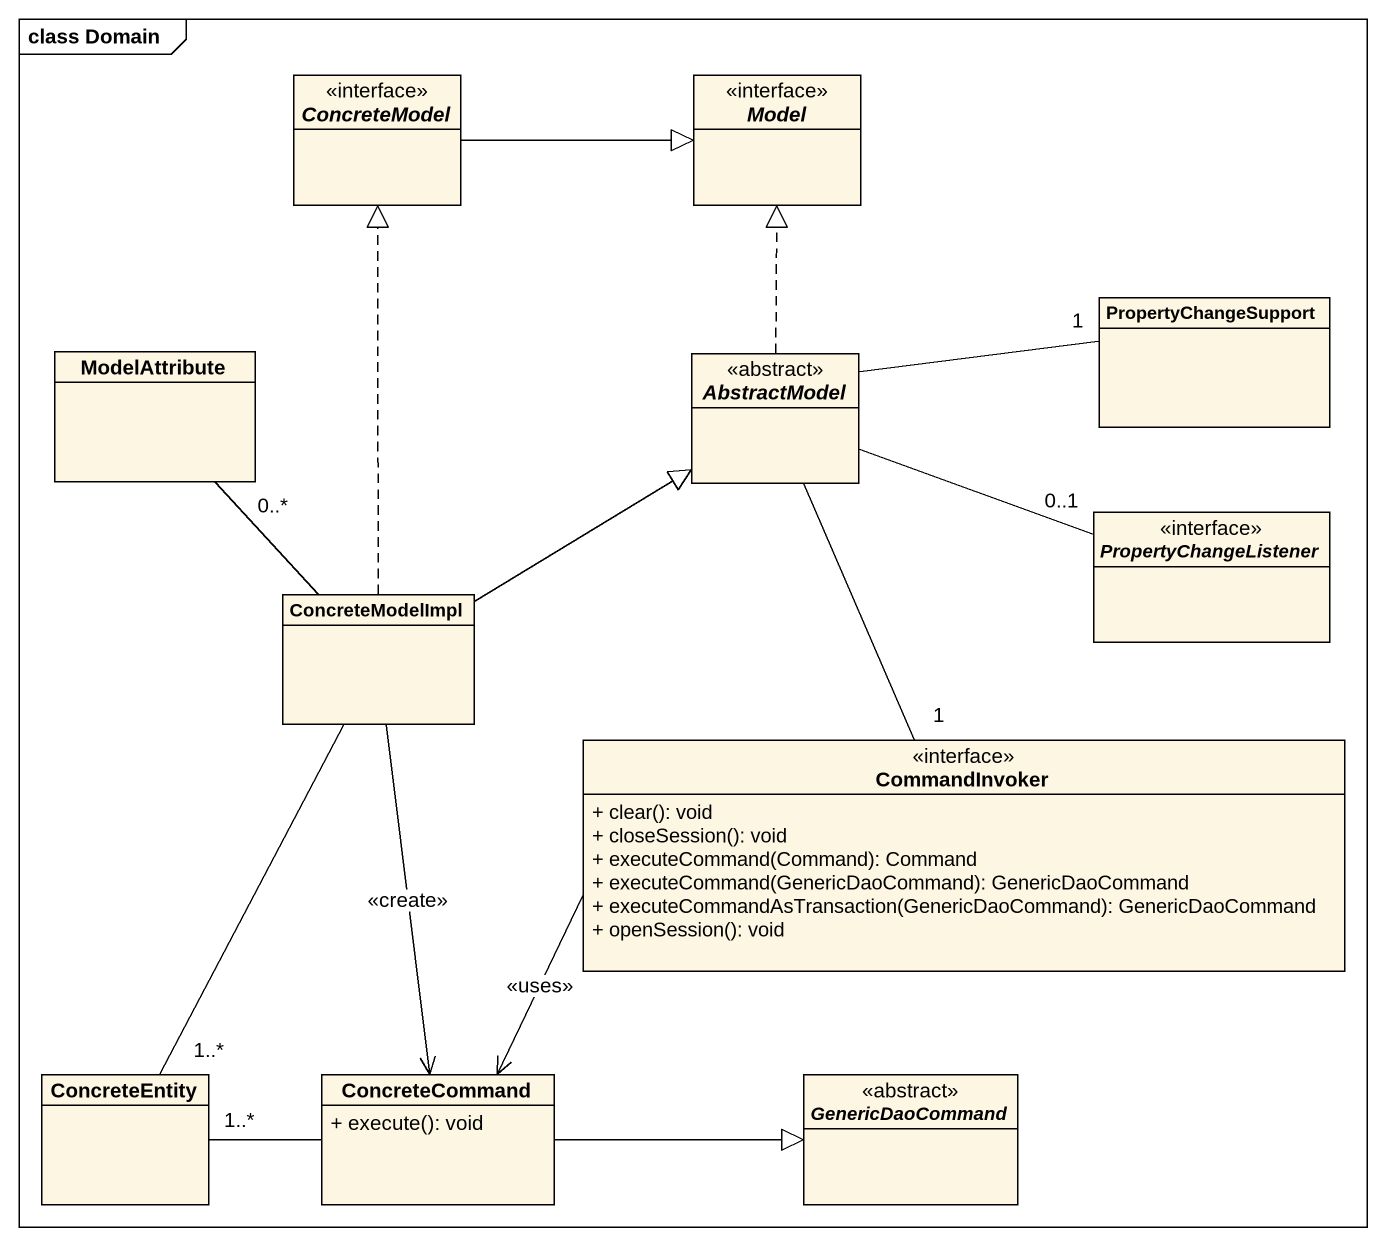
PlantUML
@startuml
mainframe class Domain
hide circle
hide empty members
skinparam classAttributeIconSize 0
abstract class ConcreteModel <<interface>>
abstract class Model <<interface>>
class PropertyChangeSupport
class ModelAttribute
abstract class AbstractModel <<abstract>>
abstract class PropertyChangeListener <<interface>>
class ConcreteModelImpl
class CommandInvoker <<interface>> {
  + clear(): void
  + closeSession(): void
  + executeCommand(Command): Command
  + executeCommand(GenericDaoCommand): GenericDaoCommand
  + executeCommandAsTransaction(GenericDaoCommand): GenericDaoCommand
  + openSession(): void
}
class ConcreteEntity
class ConcreteCommand {
  + execute(): void
}
abstract class GenericDaoCommand <<abstract>>
ConcreteModel -right-|> Model
AbstractModel .up.|> Model
AbstractModel -right- "1" PropertyChangeSupport
AbstractModel -right- "0..1" PropertyChangeListener
AbstractModel -- "1" CommandInvoker
ConcreteModelImpl .up.|> ConcreteModel
ConcreteModelImpl -up- "0..*" ModelAttribute
ConcreteModelImpl -up-|> AbstractModel
ConcreteModelImpl -- "1..*" ConcreteEntity
ConcreteModelImpl --> ConcreteCommand : <<create>>
CommandInvoker -left-> ConcreteCommand : <<uses>>
ConcreteCommand -left- "1..*" ConcreteEntity
ConcreteCommand -right-|> GenericDaoCommand
@enduml
